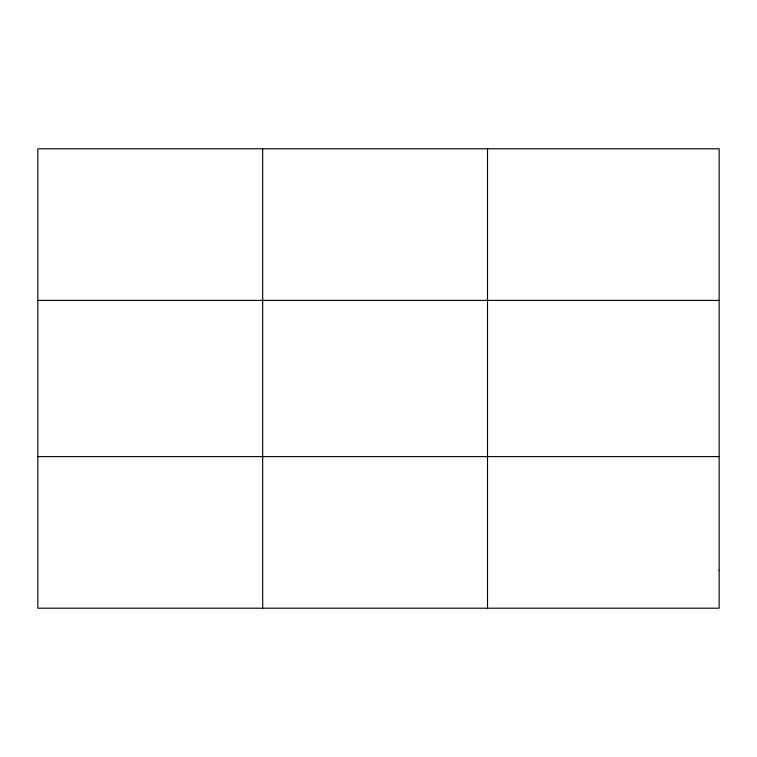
<?xml version="1.0" encoding="UTF-8"?>
<svg xmlns="http://www.w3.org/2000/svg" width="757" height="757" viewBox="0 0 757 757"><rect width="100%" height="100%" fill="white"/><g stroke="black" fill="none" stroke-linecap="round" stroke-linejoin="round"><path stroke-width="1.14" d="M262.679 608.202L262.679 148.798M487.508 608.202L487.508 148.798M37.85 300.406L719.15 300.406M37.85 456.594L719.15 456.594M719.15 570.295L719.15 608.202L37.85 608.202L37.85 148.798L719.15 148.798L719.15 570.295"/></g></svg>
